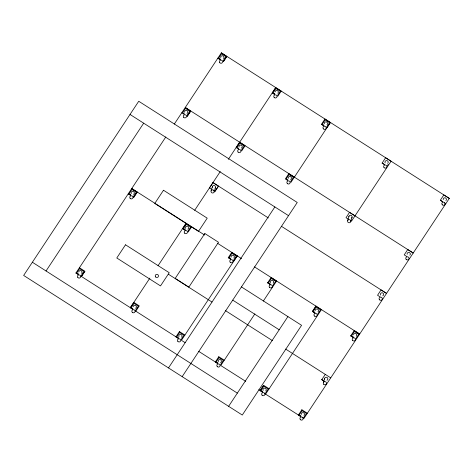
<?xml version="1.0" encoding="UTF-8"?>
<svg xmlns="http://www.w3.org/2000/svg" width="473" height="473" viewBox="0 0 473 473"><rect width="100%" height="100%" fill="white"/><g stroke="black" fill="none" stroke-linecap="round" stroke-linejoin="round"><path stroke-width="0.71" d="M78.352 274.582L75.946 272.962L78.417 274.541M79.411 267.753L84.874 271.248L81.386 276.522L84.874 271.248M137.188 192.073L133.699 197.347L137.188 192.073L131.742 188.508L186.126 223.232L158.023 265.767M181.762 112.834L184.192 114.383M132.736 309.312L130.329 307.687L149.876 278.094M190.72 111.043L187.231 116.323L190.72 111.043L185.274 107.483L413.207 253.02L407.744 249.525L404.232 254.882L406.662 256.431M135.792 311.175L139.281 305.895L133.818 302.407L130.306 307.757M442.752 201.811L440.322 200.256L443.834 194.906L449.297 198.394L221.364 52.858L226.809 56.423L223.321 61.703L226.809 56.423M185.103 230.174L182.696 228.548L185.126 230.097M188.159 232.036L191.648 226.756L204.614 235.04M191.648 226.756L186.185 223.268L182.673 228.619M268.345 217.935L212.98 182.584L218.431 186.155L214.943 191.435L213.731 190.66M211.082 190.926L212.412 186.545M214.174 191.926A1.626 1.579 16.9 0 0 212.276 189.874A1.626 1.579 16.9 0 0 211.431 192.476A1.626 1.579 16.9 0 0 214.174 191.926L215.499 187.55M214.943 191.435L218.431 186.155M178.368 338.449L175.962 336.823M179.427 331.62L184.913 335.032M238.581 149.113L236.151 147.558L239.663 142.207M241.638 150.976L245.126 145.696L239.64 142.278M274.671 94.488L272.265 92.862L274.695 94.411M272.241 92.939L275.747 87.582L228.341 159.336M230.676 259.275L228.27 257.649L230.7 259.198M277.728 96.35L281.216 91.076L275.729 87.659M233.739 261.137L237.227 255.858L231.758 252.369L228.252 257.72M217.734 363.583L215.327 361.957M218.792 356.754L224.285 360.172M326.92 127.763L330.408 122.483L290.889 182.418M270.048 284.409L267.641 282.783L270.071 284.332M323.863 125.895L321.457 124.269L323.887 125.824M262.556 392.2L260.126 390.651L263.638 385.3L269.102 388.788M263.638 385.3L260.126 390.651M264.377 393.365L300.84 416.559M312.44 311.476L315.946 306.126L312.44 311.476L314.864 313.025M347.625 220.69L348.95 216.315M350.712 221.695A1.626 1.579 16.9 0 0 348.82 219.643A1.626 1.579 16.9 0 0 347.974 222.245A1.626 1.579 16.9 0 0 350.712 221.695L352.042 217.32M351.51 221.128L391.088 161.228L385.619 157.734L382.113 163.09L384.537 164.639M354.998 215.848L349.529 212.359L346.023 217.71L348.453 219.265M300.816 416.63L298.41 415.004M301.875 409.801L307.361 413.219M382.113 163.09L384.561 164.569M324.182 381.273L321.776 379.648L323.597 380.812M325.241 374.445L321.752 379.718M323.355 382.698L324.679 378.323M330.728 377.856L285.615 349.056M353.13 337.456L350.724 335.83L353.154 337.385M440.322 200.256L442.775 201.735M445.808 203.674L444.573 202.97M46.035 270.976L143.68 123.181M75.922 273.033L165.81 136.945M174.324 124.056L221.364 52.858M81.19 275.647L83.981 271.425L79.606 268.634L76.815 272.856L78.453 273.902M133.498 196.472L136.289 192.251L131.92 189.46L129.129 193.682L130.767 194.728M187.03 115.447L189.821 111.226L185.451 108.435L182.661 112.657L184.299 113.703M223.12 60.822L225.911 56.6L221.541 53.81L218.751 58.031L220.388 59.078M194.675 210.302L220.258 171.575M212.992 182.59L209.48 187.941L211.91 189.496M135.574 310.371L138.364 306.149L133.989 303.359L131.204 307.58L132.842 308.627M241.419 150.172L244.21 145.95L239.835 143.159L237.044 147.381L238.688 148.427M277.509 95.552L280.3 91.324L275.925 88.534L273.134 92.755L274.778 93.808M187.941 231.232L190.731 227.01L186.356 224.22L183.565 228.441L185.209 229.488M175.938 336.894L179.45 331.543M321.433 124.346L324.945 118.995L330.39 122.554M181.206 339.508L183.997 335.286L179.622 332.495L176.831 336.717L178.475 337.763M233.52 260.333L236.305 256.112L231.936 253.321L229.145 257.543L230.783 258.589M290.611 181.579L293.402 177.357L289.033 174.567L286.242 178.788L287.88 179.835M326.701 126.959L329.492 122.738L325.122 119.941L322.332 124.168L323.97 125.215M168.494 367.929L274.86 206.943M182.164 376.656L297.245 202.474L138.737 101.263L23.65 275.446L242.288 415.046L301.573 325.318L241.449 286.922M215.304 362.034L218.816 356.677M267.617 282.86L271.13 277.503L276.593 280.997L263.325 301.076M220.572 364.648L223.362 360.42L218.993 357.629L216.202 361.851L217.84 362.903M272.886 285.473L275.676 281.246L271.301 278.455L268.51 282.677L270.154 283.723M254.882 313.859L220.773 365.523L245.694 381.344M387.399 165.627L388.197 164.421M228.625 406.319L287.909 316.591M265.394 393.264L268.185 389.043L263.81 386.252L261.025 390.473L262.663 391.52M317.708 314.09L320.493 309.868L316.124 307.072L313.333 311.299L314.971 312.346M265.595 394.139L321.392 309.685L315.923 306.197M298.386 415.081L301.898 409.73M350.7 335.907L354.212 330.556L359.675 334.044L254.48 266.873M303.654 417.694L306.445 413.473L302.076 410.676L299.285 414.904L300.923 415.95M355.968 338.52L358.759 334.299L354.383 331.502L351.593 335.729L353.236 336.776M449.35 198.317L303.855 418.57L302.661 417.718M237.28 255.893L181.425 340.312L185.12 342.671M220.306 59.687L217.876 58.138L220.282 59.764M294.301 177.18L288.855 173.615L285.343 178.965L287.773 180.52M130.016 114.454L288.53 215.664M281.405 226.277L386.53 293.396L381.067 289.908L377.555 295.258L379.985 296.813M217.556 243.299L241.579 258.636M130.075 194.947L128.254 193.782L130.66 195.408M312.458 311.4L314.888 312.955M232.728 300.119L279.188 329.787M168.435 274.239L211.969 302.028M225.503 310.672L272.543 340.708M80.889 276.12L132.789 309.259M135.254 310.832L178.351 338.349M198.648 351.309L217.757 363.512M258.766 389.693L262.58 392.129M32.371 262.249L237.34 393.128M131.269 193.67A1.626 1.579 16.9 0 1 131.961 191.547A1.626 1.579 16.9 0 1 134.149 192.257A1.626 1.579 16.9 0 1 133.457 194.379M184.659 112.255A1.626 1.579 16.9 0 1 185.753 110.422A1.626 1.579 16.9 0 1 187.74 111.362A1.626 1.579 16.9 0 1 186.989 113.354M275.097 91.945A1.626 1.579 16.9 0 1 277.403 90.621A1.626 1.579 16.9 0 1 277.811 93.228M443.213 199.677A1.626 1.579 16.9 0 1 445.288 197.862A1.626 1.579 16.9 0 1 445.891 200.546M324.33 123.766A1.626 1.579 16.9 0 1 326.4 121.951A1.626 1.579 16.9 0 1 327.003 124.636M348.879 216.723A1.626 1.579 16.9 0 1 351.185 215.392A1.626 1.579 16.9 0 1 351.593 218M315.296 310.483A1.626 1.579 16.9 0 1 317.602 309.159A1.626 1.579 16.9 0 1 318.01 311.766M263.165 390.462A1.626 1.579 16.9 0 1 263.733 388.41A1.626 1.579 16.9 0 1 265.891 388.812A1.626 1.579 16.9 0 1 265.696 390.94M239.042 146.979A1.626 1.579 16.9 0 1 240.911 145.11A1.626 1.579 16.9 0 1 241.993 147.541M241.721 147.848A1.626 1.579 16.9 0 1 241.378 148.079M218.343 361.845A1.626 1.579 16.9 0 1 219.034 359.722A1.626 1.579 16.9 0 1 221.222 360.432A1.626 1.579 16.9 0 1 220.53 362.555M353.556 334.914A1.626 1.579 16.9 0 1 355.862 333.589A1.626 1.579 16.9 0 1 356.27 336.197M185.712 228.429A1.626 1.579 16.9 0 1 186.403 226.313A1.626 1.579 16.9 0 1 188.585 227.016A1.626 1.579 16.9 0 1 187.893 229.139M133.161 306.77A1.626 1.579 16.9 0 1 135.656 305.546A1.626 1.579 16.9 0 1 135.532 308.284M301.283 414.502A1.626 1.579 16.9 0 1 303.353 412.687A1.626 1.579 16.9 0 1 303.962 415.371M385.152 162.901A1.626 1.579 16.9 0 1 385.72 160.844A1.626 1.579 16.9 0 1 387.872 161.252A1.626 1.579 16.9 0 1 387.683 163.38M231.143 257.141A1.626 1.579 16.9 0 1 233.213 255.325A1.626 1.579 16.9 0 1 233.822 258.01M407.129 254.303A1.626 1.579 16.9 0 1 409.198 252.487A1.626 1.579 16.9 0 1 409.801 255.172M78.778 272.046A1.626 1.579 16.9 0 1 81.084 270.716A1.626 1.579 16.9 0 1 81.492 273.323M324.644 379.145A1.626 1.579 16.9 0 1 325.743 377.312A1.626 1.579 16.9 0 1 327.724 378.246A1.626 1.579 16.9 0 1 326.973 380.245M178.977 336.711A1.626 1.579 16.9 0 1 179.545 334.653A1.626 1.579 16.9 0 1 181.703 335.061A1.626 1.579 16.9 0 1 181.508 337.184M380.594 295.069A1.626 1.579 16.9 0 1 381.285 292.953A1.626 1.579 16.9 0 1 383.467 293.656A1.626 1.579 16.9 0 1 382.775 295.779M220.749 57.635A1.626 1.579 16.9 0 1 222.818 55.814A1.626 1.579 16.9 0 1 223.427 58.504M288.24 178.392A1.626 1.579 16.9 0 1 289.334 176.559A1.626 1.579 16.9 0 1 291.321 177.493A1.626 1.579 16.9 0 1 290.57 179.492M270.657 282.671A1.626 1.579 16.9 0 1 271.224 280.613A1.626 1.579 16.9 0 1 273.382 281.021A1.626 1.579 16.9 0 1 273.187 283.15M212.371 187.367A1.626 1.579 16.9 0 1 214.446 185.546A1.626 1.579 16.9 0 1 215.049 188.236M125.505 244.795L116.79 257.986L160.513 285.911L169.233 272.714L125.505 244.795M163.492 190.241L154.772 203.437L198.5 231.356L207.215 218.165L163.492 190.241M204.839 233.526L175.193 278.396L188.857 287.117L218.502 242.253L204.839 233.526M130.181 198.388A1.626 1.579 16.9 0 0 132.925 197.844A1.626 1.579 16.9 0 0 131.027 195.792A1.626 1.579 16.9 0 0 130.181 198.388M183.719 117.363A1.626 1.579 16.9 0 0 186.457 116.819A1.626 1.579 16.9 0 0 184.565 114.768A1.626 1.579 16.9 0 0 183.719 117.363M274.192 97.468A1.626 1.579 16.9 0 0 276.936 96.918A1.626 1.579 16.9 0 0 275.038 94.866A1.626 1.579 16.9 0 0 274.192 97.468M442.273 204.785A1.626 1.579 16.9 0 0 445.016 204.241A1.626 1.579 16.9 0 0 443.118 202.19A1.626 1.579 16.9 0 0 442.273 204.785M323.384 128.875A1.626 1.579 16.9 0 0 326.128 128.331A1.626 1.579 16.9 0 0 324.23 126.279A1.626 1.579 16.9 0 0 323.384 128.875M314.391 316.005A1.626 1.579 16.9 0 0 317.129 315.461A1.626 1.579 16.9 0 0 315.237 313.41A1.626 1.579 16.9 0 0 314.391 316.005M262.077 395.18A1.626 1.579 16.9 0 0 264.821 394.636A1.626 1.579 16.9 0 0 262.923 392.584A1.626 1.579 16.9 0 0 262.077 395.18M238.102 152.087A1.626 1.579 16.9 0 0 240.846 151.543A1.626 1.579 16.9 0 0 238.948 149.492A1.626 1.579 16.9 0 0 238.102 152.087M217.255 366.563A1.626 1.579 16.9 0 0 219.998 366.013A1.626 1.579 16.9 0 0 218.106 363.962A1.626 1.579 16.9 0 0 217.255 366.563M352.651 340.436A1.626 1.579 16.9 0 0 355.394 339.886A1.626 1.579 16.9 0 0 353.497 337.84A1.626 1.579 16.9 0 0 352.651 340.436M184.624 233.148A1.626 1.579 16.9 0 0 187.367 232.604A1.626 1.579 16.9 0 0 185.469 230.552A1.626 1.579 16.9 0 0 184.624 233.148M132.257 312.292A1.626 1.579 16.9 0 0 135 311.742A1.626 1.579 16.9 0 0 133.102 309.691A1.626 1.579 16.9 0 0 132.257 312.292M300.337 419.61A1.626 1.579 16.9 0 0 303.081 419.066A1.626 1.579 16.9 0 0 301.189 417.015A1.626 1.579 16.9 0 0 300.337 419.61M384.064 167.619A1.626 1.579 16.9 0 0 386.802 167.07A1.626 1.579 16.9 0 0 384.91 165.018A1.626 1.579 16.9 0 0 384.064 167.619M230.203 262.249A1.626 1.579 16.9 0 0 232.941 261.705A1.626 1.579 16.9 0 0 231.049 259.653A1.626 1.579 16.9 0 0 230.203 262.249M406.183 259.411A1.626 1.579 16.9 0 0 408.926 258.861A1.626 1.579 16.9 0 0 407.028 256.809A1.626 1.579 16.9 0 0 406.183 259.411M155.676 276.965A1.626 1.579 16.9 0 0 158.414 276.415A1.626 1.579 16.9 0 0 156.522 274.364A1.626 1.579 16.9 0 0 155.676 276.965M77.874 277.562A1.626 1.579 16.9 0 0 80.611 277.018A1.626 1.579 16.9 0 0 78.719 274.967A1.626 1.579 16.9 0 0 77.874 277.562M323.703 384.253A1.626 1.579 16.9 0 0 326.441 383.704A1.626 1.579 16.9 0 0 324.549 381.652A1.626 1.579 16.9 0 0 323.703 384.253M177.889 341.429A1.626 1.579 16.9 0 0 180.633 340.879A1.626 1.579 16.9 0 0 178.735 338.828A1.626 1.579 16.9 0 0 177.889 341.429M379.506 299.787A1.626 1.579 16.9 0 0 382.249 299.243A1.626 1.579 16.9 0 0 380.351 297.192A1.626 1.579 16.9 0 0 379.506 299.787M219.803 62.743A1.626 1.579 16.9 0 0 222.547 62.194A1.626 1.579 16.9 0 0 220.649 60.142A1.626 1.579 16.9 0 0 219.803 62.743M287.294 183.5A1.626 1.579 16.9 0 0 290.038 182.95A1.626 1.579 16.9 0 0 288.14 180.899A1.626 1.579 16.9 0 0 287.294 183.5M269.569 287.389A1.626 1.579 16.9 0 0 272.312 286.839A1.626 1.579 16.9 0 0 270.414 284.787A1.626 1.579 16.9 0 0 269.569 287.389"/></g></svg>
